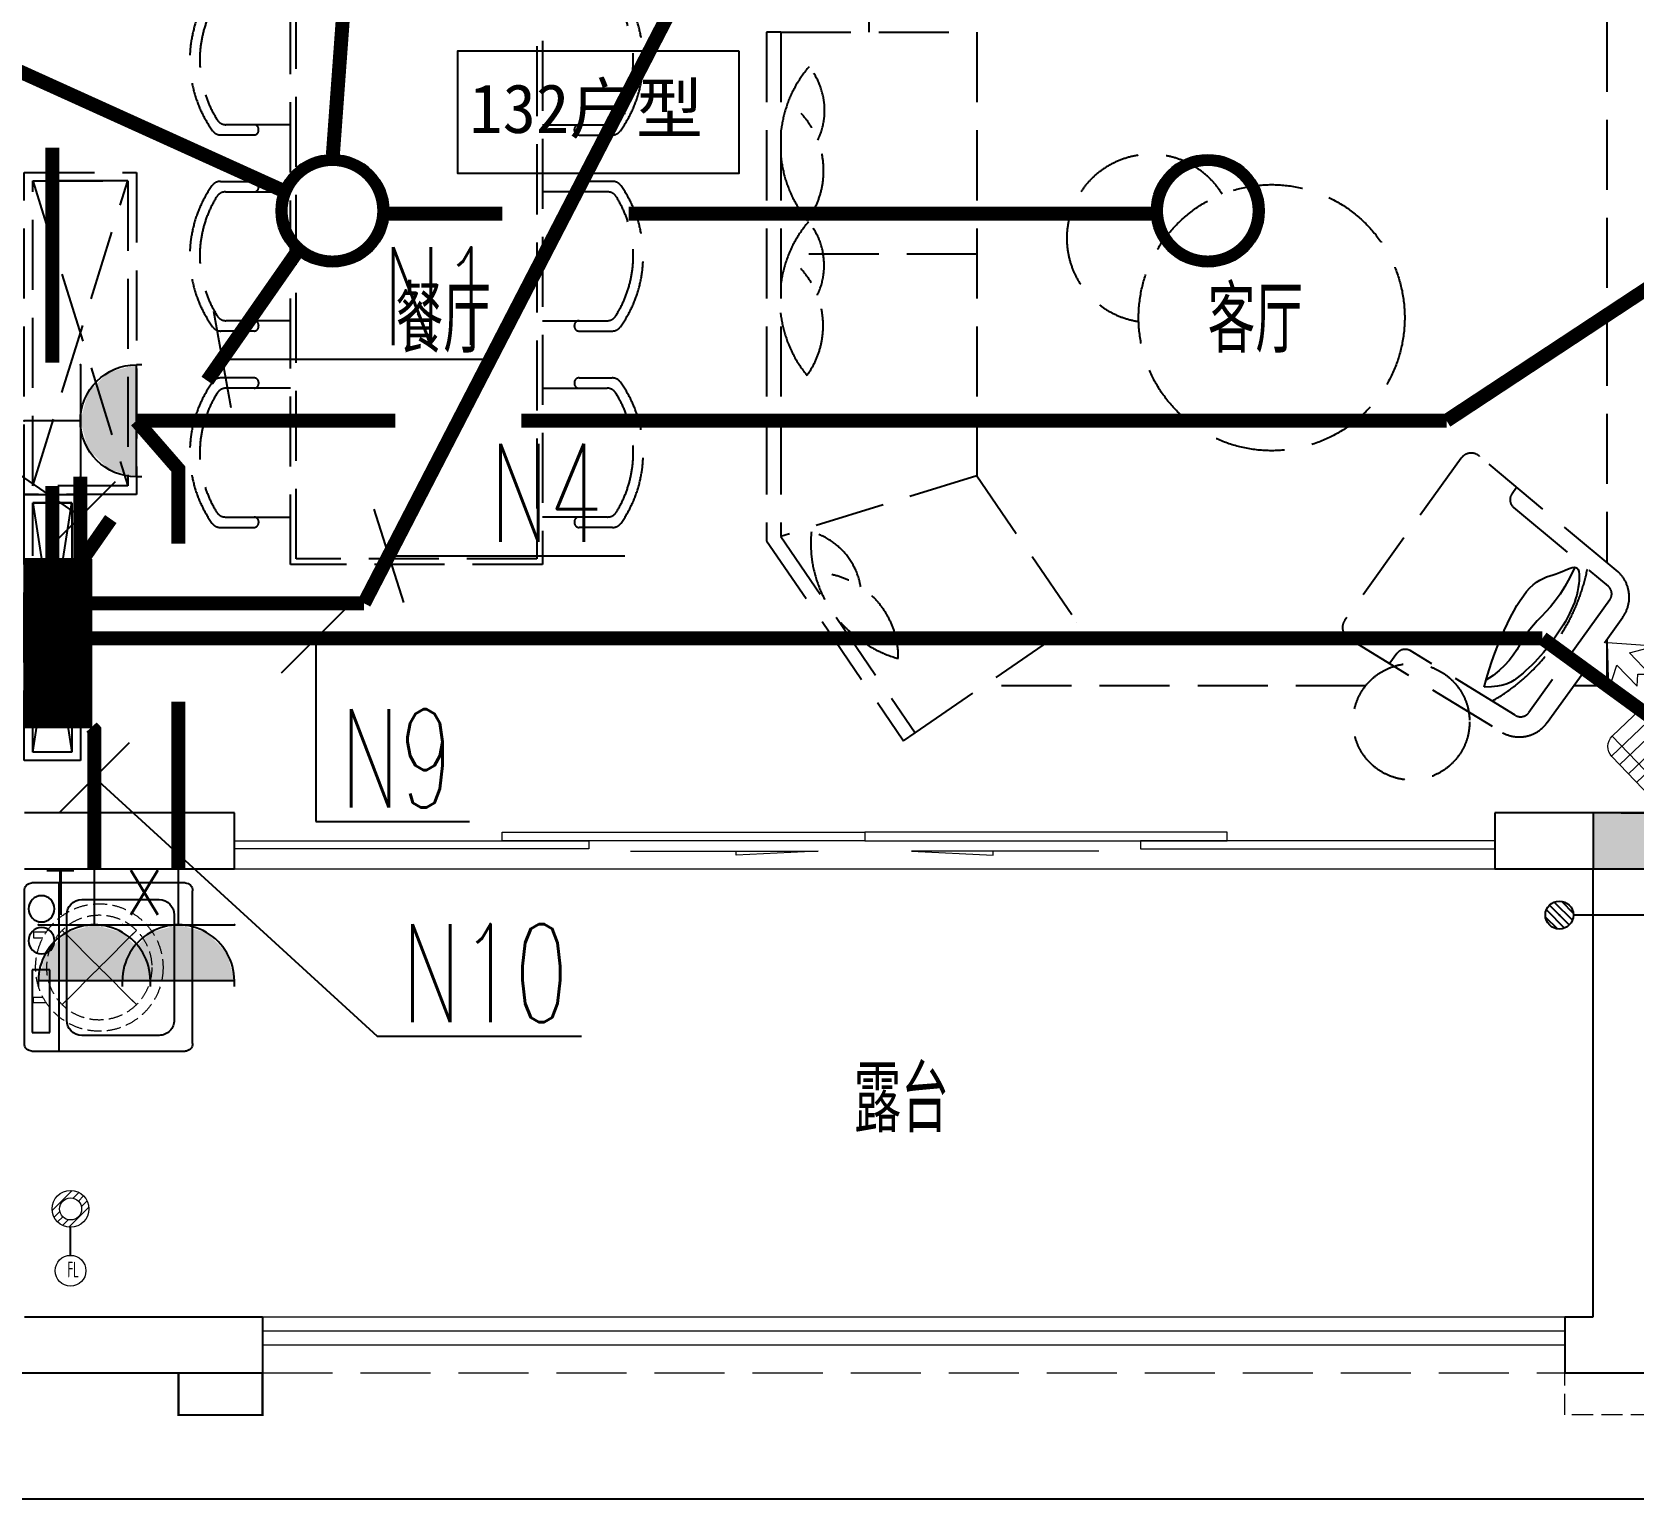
# Model space of a CAD drawing. Extents: x 3753737 to 4713801, y -857380 to 24339.
# Drawn here: x 4653276 to 4658995, y -797510 to -792271 of the extents above; entities that cross this region are included whole.
import ezdxf
from ezdxf.enums import TextEntityAlignment as Align

# ---------------------------------------------------------------- set-up
doc = ezdxf.new("R2010")
doc.units = 0
doc.header["$LTSCALE"] = 1000
doc.header["$MEASUREMENT"] = 0
for name, pattern in [('$1$DASH', [0.35, 0.25, -0.1]), ('A户型$0$DASH', [0.35, 0.25, -0.1]), ('DASH', [0.35, 0.25, -0.1])]:
    doc.linetypes.add(name, pattern=pattern)
doc.layers.get('0').update_dxf_attribs({"linetype": 'CONTINUOUS'})
for name, color, linetype in [('!!电气', 1, 'CONTINUOUS'), ('5fur', 175, 'CONTINUOUS'), ('COLU', 7, 'CONTINUOUS'), ('DIM-照明', 7, 'CONTINUOUS'), ('EQUIP-插座', 3, 'CONTINUOUS'), ('EQUIP-照明', 3, 'CONTINUOUS'), ('EQUIP-箱柜', 3, 'CONTINUOUS'), ('LVTRY', 252, 'CONTINUOUS'), ('S-砼墙填充', 251, 'CONTINUOUS'), ('VPIPE-凝结', 150, 'CONTINUOUS'), ('WALL', 252, 'CONTINUOUS'), ('WIRE-照明', 2, 'CONTINUOUS'), ('看线', 185, 'CONTINUOUS')]:
    doc.layers.add(name, color=color, linetype=linetype)
for name, color, linetype, lineweight in [('EQUIP_地漏', 7, 'CONTINUOUS', 18), ('PUB_TEXT', 7, 'CONTINUOUS', 20), ('VPIPE-废水', 31, 'TG_F', 18), ('WINDOW', 146, 'CONTINUOUS', 20), ('平面-栏杆', 56, 'CONTINUOUS', 15), ('平面-看线', 252, 'CONTINUOUS', 15), ('平面-空调预留孔', 252, 'CONTINUOUS', 15), ('粉刷', 251, 'CONTINUOUS', 9)]:
    doc.layers.add(name, color=color, linetype=linetype, lineweight=lineweight)
doc.styles.add('_TCH_LABEL', font='COMPLEX', dxfattribs={"bigfont": 'GBCBIG'})
doc.styles.add('_TEL_DIM', font='SIMPLEX', dxfattribs={"width": 0.8, "height": 3.5, "bigfont": 'HZTXT'})
doc.styles.get("Standard").update_dxf_attribs({"font": 'gbenor.shx', "bigfont": 'gbcbig.shx'})
doc.styles.add('TG_LINETYPE', font='SIMPLEX', dxfattribs={"width": 0.8, "height": 3, "bigfont": 'HZTXT'})
doc.styles.add('黑体', font='simhei.ttf')
doc.linetypes.add('TG_F', pattern='A,2,-0.3,["F",TG_LINETYPE,S=0.1,R=0,X=-0.23,Y=-0.15],0', length=2.3)

# ---------------------------------------------------------------- blocks, each defined once
blk = doc.blocks.new('$lvtry$00000171')
for p, q in [((-74.2, 10.6), (-10.6, 74.2)), ((-69.8, -27.4), (27.4, 69.8)), ((-53, -53), (53, 53)), ((-27.4, -69.8), (69.8, 27.4)), ((10.6, -74.2), (74.2, -10.6))]:
    blk.add_line(p, q)
blk.add_circle((0, 0), 75)
blk.add_point((0, 0))
blk = doc.blocks.new('RECTANG')
for p, q in [((1, 1), (0, 1)), ((0, 1), (0, 0)), ((1, 0), (1, 1)), ((0, 0), (1, 0))]:
    blk.add_line(p, q)
blk = doc.blocks.new('洗衣机')
at = {"layer": 'LVTRY'}
for p, q in [((3791567.4, 243472.1), (3791021, 243472.1)), ((3791116.5, 243472.1), (3791116.5, 242871.5)), ((3790993.7, 243444.5), (3790993.7, 242899.1)), ((3791199, 243412.7), (3791474.9, 243412.7)), ((3791594.6, 242899.1), (3791594.6, 243444.5)), ((3791145.1, 242982.5), (3791145.1, 243358)), ((3791528.8, 243358), (3791528.8, 242982.5)), ((3791474.9, 242927.8), (3791199, 242927.8)), ((3791021, 242871.5), (3791567.4, 242871.5))]:
    blk.add_line(p, q, dxfattribs=at)
at = {"layer": 'LVTRY', "extrusion": (0, 0, -1)}
for centre, major_axis, start_param, end_param in [((3791021, 243444.5), (0, 27.6), -1.570796, 0), ((3791567.4, 243444.5), (0, 27.6), 0, 1.570796), ((3791055.1, 243379.8), (0, 46.9), 3.141593, 9.424778), ((3791199, 243358), (0, 54.7), 4.712389, 6.283185), ((3791474.9, 243358), (0, 54.7), 0, 1.570796), ((3791055.1, 243265.7), (0, 46.9), 3.141593, 9.424778), ((3791199, 242982.5), (0, 54.7), 3.141593, 4.712389), ((3791474.9, 242982.5), (0, 54.7), 1.570796, 3.141593), ((3791021, 242899.1), (0, 27.6), 3.141593, 4.712389), ((3791567.4, 242899.1), (0, 27.6), 1.570796, 3.141593)]:
    blk.add_ellipse(centre, major_axis=major_axis, ratio=0.986385, start_param=start_param, end_param=end_param, dxfattribs=at)
at = {"layer": 'LVTRY', "xscale": 63.25620569481588, "yscale": 224.5369532744355, "zscale": 64.12934308941763, "rotation": 180}
blk.add_blockref('RECTANG', (3791085.2, 243162.4), dxfattribs=at)
blk = doc.blocks.new('$TwtSys$00000543')
at = {"color": 252}
for p, q in [((-93.6, -8.5), (8.5, 93.6)), ((12.5, 55), (41.7, 84.2)), ((-8.5, -93.6), (93.6, 8.5)), ((39.9, 39.9), (66.5, 66.5)), ((55, 12.5), (84.2, 41.7)), ((-84.2, -41.7), (-55, -12.5)), ((-66.5, -66.5), (-39.9, -39.9)), ((-41.7, -84.2), (-12.5, -55))]:
    blk.add_line(p, q, dxfattribs=at)
for radius in [94, 56.4]:
    blk.add_circle((0, 0), radius, dxfattribs=at)
blk = doc.blocks.new('dnfhfn')
at = {"color": 252, "linetype": '$1$DASH', "ltscale": 0.2}
for p, q in [((101.9, 462.7, 0), (121.9, 462.7, 0)), ((101.9, 417.2, 0), (101.9, 462.7, 0)), ((121.9, 462.7, 0), (121.9, 429, 0)), ((353.1, 462.7, 0), (333.1, 462.7, 0)), ((333.1, 462.7, 0), (333.1, 429, 0)), ((353.1, 417.2, 0), (353.1, 462.7, 0))]:
    blk.add_line(p, q, dxfattribs=at)
at = {"color": 252, "linetype": '$1$DASH', "ltscale": 0.2, "elevation": 0}
for points in [[(94.9, 360.1), (94.9, 360.1), (360.1, 94.9), (360.1, 94.9)], [(360.1, 360.1), (94.9, 94.9), (94.9, 94.9), (360.1, 360.1)]]:
    blk.add_lwpolyline(points, close=True, dxfattribs=at)
at = {"color": 252, "linetype": '$1$DASH', "ltscale": 0.2}
for radius in [227.5, 187.5]:
    blk.add_circle((227.5, 227.5, 0), radius, dxfattribs=at)
blk = doc.blocks.new('dasdasf1sa2f31as32f')
at = {"color": 8}
for p, q in [((-116, 585.6), (43.3, 640.5)), ((82.7, 476.6), (43.3, 640.5)), ((-22.8, 585.5), (-116, 585.6)), ((-22.8, 585.5), (-73.4, 493.2)), ((-269.8, 524.3), (-427.7, 236.5)), ((-269.8, 524.3), (113.7, 314)), ((32.4, 555.1), (-18.1, 462.9)), ((82.7, 476.6), (32.4, 555.1)), ((-473.5, 259.7), (-339.5, 504)), ((114.7, 208.4), (-359.1, 468.2)), ((134.6, 245.5), (-338.8, 505.1)), ((-31.3, 504.4), (-73.4, 493.2)), ((-18.1, 462.9), (-31.3, 504.4)), ((92.6, 168.8), (-380.9, 428.5)), ((72.3, 131.9), (-401.1, 391.6)), ((113.7, 314), (-44.2, 26.2)), ((0, 0), (-473.5, 259.7)), ((134, 244.4), (0, 0))]:
    blk.add_line(p, q, dxfattribs=at)
for centre, start, end in [((-294.5, 479.4), 61.2593, 151.2593), ((89, 269), 331.2593, 61.2593)]:
    blk.add_arc(centre, 51.3, start, end, dxfattribs=at)
blk = doc.blocks.new('dfgdfgsf')
at = {"layer": '5fur', "color": 252, "linetype": 'A户型$0$DASH'}
for p, q in [((2097241.4, -1252137), (2097241.4, -1254418.3)), ((2094607, -1252525), (2094607, -1252475)), ((2094241.6, -1252525), (2094241.6, -1254340.5)), ((2094291.6, -1252525), (2094241.6, -1252525)), ((2094291.6, -1252525), (2094991.6, -1252525)), ((2094291.6, -1252525), (2094291.6, -1254325)), ((2094991.6, -1252525), (2094991.6, -1254108.3)), ((2092541.6, -1252854.9), (2092311.4, -1252854.9)), ((2092428, -1252875.1), (2092428, -1252871.4)), ((2093441.6, -1252854.9), (2093671.8, -1252854.9)), ((2093555.1, -1252875.1), (2093555.1, -1252871.4)), ((2092411.5, -1252891.7), (2092293.4, -1252891.7)), ((2093571.7, -1252891.7), (2093689.8, -1252891.7)), ((2092291.5, -1253057.5), (2092411.5, -1253057.5)), ((2092309.4, -1253094.9), (2092541.6, -1253094.9)), ((2092428, -1253078.3), (2092428, -1253074.6)), ((2093673.7, -1253094.9), (2093441.6, -1253094.9)), ((2093555.1, -1253078.3), (2093555.1, -1253074.6)), ((2093691.6, -1253057.5), (2093571.7, -1253057.5)), ((2094991.6, -1253316.7), (2094291.6, -1253316.7)), ((2092541.6, -1253554.9), (2092311.4, -1253554.9)), ((2093441.6, -1253554.9), (2093671.8, -1253554.9)), ((2092411.5, -1253591.7), (2092293.4, -1253591.7)), ((2092428, -1253575.1), (2092428, -1253571.4)), ((2093555.1, -1253575.1), (2093555.1, -1253571.4)), ((2093571.7, -1253591.7), (2093689.8, -1253591.7)), ((2092411.5, -1253759), (2092293.4, -1253759)), ((2092428, -1253775.6), (2092428, -1253779.2)), ((2093555.1, -1253775.6), (2093555.1, -1253779.2)), ((2093571.7, -1253759), (2093689.8, -1253759)), ((2092541.6, -1253795.8), (2092311.4, -1253795.8)), ((2093441.6, -1253795.8), (2093671.8, -1253795.8)), ((2094991.6, -1254108.3), (2094291.6, -1254325)), ((2094991.6, -1254108.3), (2095349.4, -1254630.9)), ((2096918.3, -1254150.7, 0), (2096902.5, -1254172.8, 0)), ((2096907.4, -1254221.5, 0), (2097245.4, -1254502.3, 0)), ((2092291.5, -1254293.1), (2092411.5, -1254293.1)), ((2092309.4, -1254255.8), (2092541.6, -1254255.8)), ((2092428, -1254272.4), (2092428, -1254276)), ((2093673.7, -1254255.8), (2093441.6, -1254255.8)), ((2093555.1, -1254272.4), (2093555.1, -1254276)), ((2093691.6, -1254293.1), (2093571.7, -1254293.1)), ((2094241.6, -1254340.5), (2094730.6, -1255054.6)), ((2094291.6, -1254325), (2094771.8, -1255026.4)), ((2097251.5, -1254551.9, 0), (2096963.1, -1254953.7, 0)), ((2094771.8, -1255026.4), (2095349.4, -1254630.9)), ((2097241.4, -1254692.6), (2097241.4, -1254858.1)), ((2096491, -1254743.7, 0), (2096466.7, -1254777.6, 0)), ((2096914.1, -1254963.9, 0), (2096538.7, -1254732.8, 0)), ((2096380.3, -1254858.1), (2095017.6, -1254858.1)), ((2097241.4, -1254858.1), (2097122.6, -1254858.1)), ((2094730.6, -1255054.6), (2094771.8, -1255026.4))]:
    blk.add_line(p, q, dxfattribs=at)
at = {"layer": '5fur', "color": 252, "linetype": 'A户型$0$DASH', "extrusion": (-2.49736e-06, 1.79302e-06, 1)}
for p, q in [((2096720.7, -1254046.1, 0), (2096305.5, -1254624.6, 0)), ((2097281.3, -1254451.6, 0), (2096786.7, -1254039.3, 0)), ((2097001.7, -1254481.1, 0), (2097013.8, -1254474.9, 0)), ((2097013.8, -1254474.9, 0), (2097025.8, -1254469.9, 0)), ((2097025.8, -1254469.9, 0), (2097037.6, -1254465.6, 0)), ((2097037.6, -1254465.6, 0), (2097049.2, -1254461.8, 0)), ((2097049.2, -1254461.8, 0), (2097060.6, -1254458.1, 0)), ((2097060.6, -1254458.1, 0), (2097071.5, -1254454.2, 0)), ((2097071.5, -1254454.2, 0), (2097081.9, -1254450, 0)), ((2097081.9, -1254450, 0), (2097091.8, -1254445.7, 0)), ((2097108.9, -1254472.1, 0), (2097091.4, -1254504.2, 0)), ((2097091.8, -1254445.7, 0), (2097101, -1254441.7, 0)), ((2097101, -1254441.7, 0), (2097109.5, -1254438.2, 0)), ((2097126.4, -1254434.8, 0), (2097108.9, -1254472.1, 0)), ((2097109.5, -1254438.2, 0), (2097117.2, -1254435.8, 0)), ((2097117.2, -1254435.8, 0), (2097124, -1254434.8, 0)), ((2097124, -1254434.8, 0), (2097129.8, -1254435.5, 0)), ((2097129.8, -1254435.5, 0), (2097134.5, -1254438.3, 0)), ((2097134.5, -1254438.3, 0), (2097138.1, -1254443.4, 0)), ((2097138.1, -1254443.4, 0), (2097140.6, -1254450.7, 0)), ((2097140.6, -1254450.7, 0), (2097142.1, -1254459.8, 0)), ((2097142.1, -1254459.8, 0), (2097142.6, -1254470.4, 0)), ((2097142.6, -1254470.4, 0), (2097142.2, -1254482.1, 0)), ((2096942.9, -1254536.9, 0), (2096954.4, -1254521.9, 0)), ((2096954.4, -1254521.9, 0), (2096966, -1254508.9, 0)), ((2096966, -1254508.9, 0), (2096977.8, -1254497.8, 0)), ((2096977.8, -1254497.8, 0), (2096989.7, -1254488.6, 0)), ((2096989.7, -1254488.6, 0), (2097001.7, -1254481.1, 0)), ((2097073.9, -1254531.7, 0), (2097056.7, -1254555.5, 0)), ((2097091.4, -1254504.2, 0), (2097073.9, -1254531.7, 0)), ((2097133.3, -1254534.5, 0), (2097129.5, -1254547.7, 0)), ((2097136.5, -1254521.2, 0), (2097133.3, -1254534.5, 0)), ((2097139.1, -1254507.9, 0), (2097136.5, -1254521.2, 0)), ((2097141.1, -1254494.7, 0), (2097139.1, -1254507.9, 0)), ((2097142.2, -1254482.1, 0), (2097141.1, -1254494.7, 0)), ((2096897.5, -1254613.6, 0), (2096908.9, -1254592, 0)), ((2096908.9, -1254592, 0), (2096920.2, -1254571.9, 0)), ((2096920.2, -1254571.9, 0), (2096931.5, -1254553.5, 0)), ((2096931.5, -1254553.5, 0), (2096942.9, -1254536.9, 0)), ((2097039.8, -1254576.2, 0), (2097023.4, -1254594.5, 0)), ((2097056.7, -1254555.5, 0), (2097039.8, -1254576.2, 0)), ((2097114.2, -1254587.5, 0), (2097107.8, -1254600.9, 0)), ((2097119.9, -1254574.2, 0), (2097114.2, -1254587.5, 0)), ((2097125, -1254560.9, 0), (2097119.9, -1254574.2, 0)), ((2097129.5, -1254547.7, 0), (2097125, -1254560.9, 0)), ((2096874.7, -1254661.1, 0), (2096886.2, -1254636.6, 0)), ((2096886.2, -1254636.6, 0), (2096897.5, -1254613.6, 0)), ((2096978.6, -1254642.1, 0), (2096965.5, -1254657.9, 0)), ((2096992.7, -1254626.7, 0), (2096978.6, -1254642.1, 0)), ((2097007.7, -1254611.1, 0), (2096992.7, -1254626.7, 0)), ((2097023.4, -1254594.5, 0), (2097007.7, -1254611.1, 0)), ((2097028.1, -1254989.7, 0), (2097297.9, -1254613.9, 0)), ((2097084.8, -1254642.4, 0), (2097075.9, -1254656.7, 0)), ((2097093.1, -1254628.4, 0), (2097084.8, -1254642.4, 0)), ((2097100.8, -1254614.5, 0), (2097093.1, -1254628.4, 0)), ((2097107.8, -1254600.9, 0), (2097100.8, -1254614.5, 0)), ((2096320.2, -1254689.3, 0), (2096869.1, -1255026, 0)), ((2096852.1, -1254714, 0), (2096863.4, -1254687, 0)), ((2096863.4, -1254687, 0), (2096874.7, -1254661.1, 0)), ((2096942.1, -1254692.4, 0), (2096930.9, -1254710.8, 0)), ((2096953.5, -1254674.7, 0), (2096942.1, -1254692.4, 0)), ((2096965.5, -1254657.9, 0), (2096953.5, -1254674.7, 0)), ((2097046.6, -1254699.2, 0), (2097036.2, -1254713, 0)), ((2097056.7, -1254685.2, 0), (2097046.6, -1254699.2, 0)), ((2097066.5, -1254671, 0), (2097056.7, -1254685.2, 0)), ((2097075.9, -1254656.7, 0), (2097066.5, -1254671, 0)), ((2096830.7, -1254771.2, 0), (2096841.2, -1254742.1, 0)), ((2096841.2, -1254742.1, 0), (2096852.1, -1254714, 0)), ((2096906.5, -1254748.6, 0), (2096892.3, -1254767.6, 0)), ((2096919.2, -1254729.6, 0), (2096906.5, -1254748.6, 0)), ((2096930.9, -1254710.8, 0), (2096919.2, -1254729.6, 0)), ((2096994, -1254763, 0), (2096983.5, -1254774.1, 0)), ((2097004.6, -1254751.4, 0), (2096994, -1254763, 0)), ((2097015.1, -1254739.2, 0), (2097004.6, -1254751.4, 0)), ((2097025.7, -1254726.3, 0), (2097015.1, -1254739.2, 0)), ((2097036.2, -1254713, 0), (2097025.7, -1254726.3, 0)), ((2096835.3, -1254821.8, 0), (2096809.6, -1254838.1, 0)), ((2096811.4, -1254831.9, 0), (2096820.7, -1254801.2, 0)), ((2096820.7, -1254801.2, 0), (2096830.7, -1254771.2, 0)), ((2096857.2, -1254804.4, 0), (2096835.3, -1254821.8, 0)), ((2096876.1, -1254786.2, 0), (2096857.2, -1254804.4, 0)), ((2096892.3, -1254767.6, 0), (2096876.1, -1254786.2, 0)), ((2096931.6, -1254822.1, 0), (2096921.3, -1254830.5, 0)), ((2096941.9, -1254813.4, 0), (2096931.6, -1254822.1, 0)), ((2096952.2, -1254804.2, 0), (2096941.9, -1254813.4, 0)), ((2096962.6, -1254794.6, 0), (2096952.2, -1254804.2, 0)), ((2096973.1, -1254784.6, 0), (2096962.6, -1254794.6, 0)), ((2096983.5, -1254774.1, 0), (2096973.1, -1254784.6, 0)), ((2096802.8, -1254863.3, 0), (2096811.4, -1254831.9, 0)), ((2096828.7, -1254862.7, 0), (2096802.8, -1254863.3, 0)), ((2096850.7, -1254860.4, 0), (2096828.7, -1254862.7, 0)), ((2096869.2, -1254856.6, 0), (2096850.7, -1254860.4, 0)), ((2096885, -1254851.5, 0), (2096869.2, -1254856.6, 0)), ((2096898.6, -1254845.4, 0), (2096885, -1254851.5, 0)), ((2096910.5, -1254838.3, 0), (2096898.6, -1254845.4, 0)), ((2096921.3, -1254830.5, 0), (2096910.5, -1254838.3, 0))]:
    blk.add_line(p, q, dxfattribs=at)
at = {"layer": '5fur', "color": 252, "linetype": 'A户型$0$DASH'}
for points in [[(2092541.6, -1252205), (2093441.6, -1252205), (2093441.6, -1254425), (2092541.6, -1254425)], [(2092561.6, -1252225), (2093421.6, -1252225), (2093421.6, -1254405), (2092561.6, -1254405)], [(2091591.5, -1254175), (2091591.5, -1253025), (2091991.5, -1253025), (2091991.5, -1254175)], [(2091621.5, -1254145), (2091621.5, -1253055), (2091961.5, -1253055), (2091961.5, -1254145)], [(2091591.5, -1255125), (2091591.5, -1254175), (2091791.5, -1254175), (2091791.5, -1255125)], [(2091621.5, -1255095), (2091621.5, -1254205), (2091761.5, -1254205), (2091761.5, -1255095)]]:
    blk.add_lwpolyline(points, close=True, dxfattribs=at)
for points in [[(2091621.5, -1254145), (2091961.5, -1253055), (2091621.5, -1253055), (2091961.5, -1254145)], [(2091621.5, -1255095), (2091761.5, -1254205), (2091621.5, -1254205), (2091761.5, -1255095)]]:
    blk.add_lwpolyline(points, dxfattribs=at)
for centre, radius in [((2096044.4, -1253544), 475), ((2096543.1, -1254987.2), 207.8)]:
    blk.add_circle(centre, radius, dxfattribs=at)
for centre, radius, start, end in [((2092616.8, -1252623.3), 434.6, 144.8603, 215.5996), ((2092616.8, -1252623.3), 399, 148.0588, 212.5234), ((2093366.3, -1252623.3), 399, 327.4766, 31.9412), ((2093366.3, -1252623.3), 434.6, 324.4004, 35.1397), ((2094716.9, -1252925.5), 426.6, 139.4268, 219.4425), ((2094202.7, -1252803.7), 245.8, 334.4165, 39.3129), ((2094143.9, -1253019.4), 301.1, 323.9756, 42.7988), ((2092293.4, -1252854.9), 36.8, 215.5996, 270), ((2092311.4, -1252818.1), 36.8, 212.5234, 270), ((2092411.5, -1252871.4), 16.6, 0, 90), ((2092411.5, -1252875.1), 16.6, 270, 0), ((2093571.7, -1252871.4), 16.6, 90, 180), ((2093571.7, -1252875.1), 16.6, 180, 270), ((2093671.8, -1252818.1), 36.8, 270, 327.4766), ((2093689.8, -1252854.9), 36.8, 270, 324.4004), ((2095613, -1253260.7), 300, 31.7393, 261.6884), ((2092616.8, -1253323.3), 434.6, 144.8603, 215.5996), ((2092291.5, -1253094.3), 36.8, 90, 144.8603), ((2092309.4, -1253131.7), 36.8, 90, 148.0588), ((2092410.5, -1253075), 17.5, 1.2281, 87.034), ((2092411.5, -1253078.3), 16.6, 270, 0), ((2093572.6, -1253075), 17.5, 92.966, 178.7719), ((2093571.7, -1253078.3), 16.6, 180, 270), ((2093673.7, -1253131.7), 36.8, 31.9412, 90), ((2093691.6, -1253094.3), 36.8, 35.1397, 90), ((2093366.3, -1253323.3), 434.6, 324.4004, 35.1397), ((2092616.8, -1253323.3), 399, 148.0588, 212.5234), ((2093366.3, -1253323.3), 399, 327.4766, 31.9412), ((2094715.2, -1253478.9), 426.6, 139.4268, 219.4425), ((2094201, -1253357.1), 245.8, 334.4165, 39.3129), ((2094142.2, -1253572.9), 301.1, 323.9756, 42.7988), ((2092311.4, -1253518.1), 36.8, 212.5234, 270), ((2092411.5, -1253571.4), 16.6, 0, 90), ((2093571.7, -1253571.4), 16.6, 90, 180), ((2093671.8, -1253518.1), 36.8, 270, 327.4766), ((2092293.4, -1253554.9), 36.8, 215.5996, 270), ((2092411.5, -1253575.1), 16.6, 270, 0), ((2093571.7, -1253575.1), 16.6, 180, 270), ((2093689.8, -1253554.9), 36.8, 270, 324.4004), ((2092616.8, -1254027.4), 434.6, 144.4004, 215.1397), ((2092293.4, -1253795.8), 36.8, 90, 144.4004), ((2092411.5, -1253775.6), 16.6, 0, 90), ((2092411.5, -1253779.2), 16.6, 270, 0), ((2093571.7, -1253775.6), 16.6, 90, 180), ((2093571.7, -1253779.2), 16.6, 180, 270), ((2093689.8, -1253795.8), 36.8, 35.5996, 90), ((2093366.3, -1254027.4), 434.6, 324.8603, 35.5996), ((2092616.8, -1254027.4), 399, 147.4766, 211.9412), ((2092311.4, -1253832.6), 36.8, 90, 147.4766), ((2093671.8, -1253832.6), 36.8, 32.5234, 90), ((2093366.3, -1254027.4), 399, 328.0588, 32.5234), ((2096932.4, -1254194.3, 0), 36.9, 144.3322, 227.3503), ((2092309.4, -1254219), 36.8, 211.9412, 270), ((2093673.7, -1254219), 36.8, 270, 328.0588), ((2092291.5, -1254256.3), 36.8, 215.1397, 270), ((2092411.5, -1254272.4), 16.6, 0, 90), ((2092410.5, -1254275.7), 17.5, 272.966, 358.7719), ((2093571.7, -1254272.4), 16.6, 90, 180), ((2093572.6, -1254275.7), 17.5, 181.2281, 267.034), ((2093691.6, -1254256.3), 36.8, 270, 324.8603), ((2094825.8, -1254350.1), 426.6, 174.4353, 254.451), ((2094334.8, -1254545.3), 245.8, 9.4249, 74.3213), ((2094410.4, -1254755.8), 301.1, 358.984, 77.8072), ((2097221.5, -1254530.4, 0), 36.9, 324.3322, 49.619), ((2096521, -1254765.2, 0), 36.9, 61.3142, 144.3322), ((2096933.1, -1254932.2, 0), 36.9, 239.0451, 324.3322)]:
    blk.add_arc(centre, radius, start, end, dxfattribs=at)
at = {"layer": '5fur', "color": 252, "linetype": 'A户型$0$DASH', "extrusion": (-2.49736e-06, 1.79302e-06, 1)}
for centre, radius, start, end in [((2096756.7, -1254071.9, -7.5), 44.3, 47.3502, 144.3322), ((2096474.6, -1254297.9, -7.5), 711.6, 300.0362, 348.4968), ((2097197.9, -1254542.1, -7.5), 123.1, 324.3322, 47.3502), ((2096341.5, -1254650.4, -7.5), 44.3, 144.3322, 241.3141), ((2096928.1, -1254918, -7.5), 123.1, 241.3142, 324.3322)]:
    blk.add_arc(centre, radius, start, end, dxfattribs=at)
blk = doc.blocks.new('GDGDGRD')
at = {"layer": 'S-砼墙填充'}
h = blk.add_hatch(color=252, dxfattribs=at)
h.dxf.hatch_style = 1
h.paths.add_polyline_path([(442866.6, 288915.4), (442666.6, 288915.4), (442666.6, 288515.4), (442016.6, 288515.4), (442016.6, 288315.4), (442866.6, 288315.4)])
at = {"layer": 'COLU', "color": 252}
blk.add_lwpolyline([(442866.6, 288915.4), (442666.6, 288915.4), (442666.6, 288515.4), (442016.6, 288515.4), (442016.6, 288315.4), (442866.6, 288315.4)], close=True, dxfattribs=at)
blk = doc.blocks.new('$DorLib2D$00000138')
at = {"color": 0, "linetype": 'Continuous'}
for p, q in [((-0.2875, 0), (-0.2875, 0.1538)), ((-0.2875, 0.1538), (0, 0.1538)), ((0, 0.1538), (0, 0)), ((0.2875, 0.1538), (0, 0.1538)), ((0.2875, 0), (0.2875, 0.1538)), ((-0.5, -0.1399), (-0.5, 0)), ((-0.5, 0), (-0.2188, 0)), ((0, 0), (-0.2875, 0)), ((-0.2188, 0), (-0.2188, -0.1399)), ((0, 0), (0.2875, 0)), ((0.2188, 0), (0.2188, -0.1399)), ((0.5, 0), (0.2188, 0)), ((0.5, 0), (0.5, -0.1946)), ((0.5, -0.1399), (0.5, 0)), ((-0.2188, -0.1399), (-0.5, -0.1399)), ((0.2188, -0.1399), (0.5, -0.1399)), ((-0.1857, -0.186), (-0.037, -0.186)), ((-0.037, -0.186), (-0.1019, -0.2583)), ((-0.1019, -0.2583), (-0.1019, -0.186)), ((0.1857, -0.186), (0.037, -0.186)), ((0.037, -0.186), (0.1019, -0.2583)), ((0.1019, -0.2583), (0.1019, -0.186))]:
    blk.add_line(p, q, dxfattribs=at)
blk = doc.blocks.new('A$C100F5A36')
at = {"color": 252}
blk.add_lwpolyline([(30154.5, -14262.6), (29148.5, -14262.6), (29148.5, -14698.6), (30154.5, -14698.6)], close=True, dxfattribs=at)
at = {"color": 252, "const_width": 8}
blk.add_lwpolyline([(28452.5, -18982.4), (28452.5, -19132.4), (28152.5, -19132.4), (28152.5, -18982.4)], dxfattribs=at)
at = {"layer": 'VPIPE-凝结', "color": 252, "ltscale": 0.1}
blk.add_line((33472.5, -17347.4), (33132.5, -17347.4), dxfattribs=at)
blk.add_lwpolyline([(27767.4, -18562.4), (27767.4, -18462.4)], dxfattribs=at)
at = {"layer": 'VPIPE-废水', "color": 252}
blk.add_circle((27767.4, -18617.4), 55, dxfattribs=at)
at = {"layer": 'WALL', "color": 252}
for p, q in [((28352.5, -16982.4), (27602.5, -16982.4)), ((28352.5, -17182.4), (28352.5, -16982.4)), ((33302.5, -16982.4), (32852.5, -16982.4)), ((32852.5, -16982.4), (32852.5, -17182.4)), ((33302.5, -16982.4), (33852.5, -16982.4)), ((27602.5, -17182.4), (28352.5, -17182.4)), ((32852.5, -17182.4), (33202.5, -17182.4)), ((33202.5, -18782.4), (33202.5, -17182.4)), ((27602.5, -18782.4), (28252.4, -18782.4)), ((28252.5, -18782.4), (28452.5, -18782.4)), ((28452.5, -18782.4), (28452.5, -18982.4)), ((33102.5, -18782.4), (33202.5, -18782.4)), ((33102.5, -18782.4), (33102.5, -18982.4)), ((27502.5, -18982.4), (28152.5, -18982.4)), ((28152.5, -18982.4), (28152.5, -18982.4)), ((28152.5, -18982.4), (28352.5, -18982.4)), ((28352.5, -18982.4), (28352.5, -18982.4)), ((28352.5, -18982.4), (28452.5, -18982.4)), ((33102.5, -18982.4), (33302.5, -18982.4)), ((33302.5, -18982.4), (34252.5, -18982.4))]:
    blk.add_line(p, q, dxfattribs=at)
at = {"layer": 'WINDOW', "color": 252}
blk.add_line((28352.5, -17182.4), (32852.5, -17182.4), dxfattribs=at)
at = {"layer": '平面-栏杆', "color": 252}
for points in [[(28452.5, -18832.4), (33102.5, -18832.4)], [(28452.5, -18882.4), (33102.5, -18882.4)]]:
    blk.add_lwpolyline(points, dxfattribs=at)
at = {"layer": '平面-看线', "color": 252}
blk.add_lwpolyline([(28452.5, -18782.4), (33102.5, -18782.4)], dxfattribs=at)
at = {"layer": '平面-看线', "color": 252, "linetype": 'DASH'}
blk.add_lwpolyline([(28452.5, -18982.4), (33102.5, -18982.4)], dxfattribs=at)
at = {"layer": '平面-看线', "color": 252, "linetype": 'DASH', "ltscale": 0.3}
blk.add_lwpolyline([(34252.5, -18982.4), (34252.5, -19132.4), (33102.5, -19132.4), (33102.5, -18982.4)], dxfattribs=at)
at = {"layer": '看线', "color": 252}
blk.add_lwpolyline([(14202.5, -18232.4), (14202.5, -19432.4), (34552.5, -19432.4), (34552.5, -17932.4), (36802.5, -17932.4)], dxfattribs=at)
at = {"color": 252}
blk.add_blockref('GDGDGRD', (-408814.1, -305497.8), dxfattribs=at)
at = {"layer": 'EQUIP_地漏', "color": 252, "xscale": 0.7000000000000001, "yscale": 0.7000000000000001, "zscale": 0.7000000000000001}
blk.add_blockref('$TwtSys$00000543', (27767.4, -18396.6), dxfattribs=at)
at = {"layer": 'LVTRY', "color": 252, "xscale": 0.6666666667107825, "yscale": 0.6666666667107825, "rotation": 269.9999999939778}
blk.add_blockref('$lvtry$00000171', (33082.5, -17347.4), dxfattribs=at)
at = {"layer": 'WINDOW', "color": 252}
blk.add_blockref('dfgdfgsf', (-2063989.1, 1238329.8), dxfattribs=at)
at = {"layer": 'WINDOW', "color": 252, "xscale": 4500.011420609546, "yscale": 200, "zscale": 4500.011420609546, "rotation": 1.05571687412389e-09}
blk.add_blockref('$DorLib2D$00000138', (30602.5, -17082.4), dxfattribs=at)
at = {"layer": '平面-空调预留孔', "color": 252, "xscale": -1, "rotation": 15.00000000331026}
blk.add_blockref('dasdasf1sa2f31as32f', (33462.3, -16982.4), dxfattribs=at)
at = {"layer": '平面-空调预留孔', "color": 252, "rotation": 89.99999999999304}
blk.add_blockref('dnfhfn', (28097.6, -17762.1, 0), dxfattribs=at)
at = {"layer": '粉刷', "color": 252}
blk.add_blockref('洗衣机', (-3763391.3, -260704.8), dxfattribs=at)
at = {"color": 252, "style": '黑体'}
blk.add_text('132户型', height=175, dxfattribs=at).set_placement((29190.8, -14554.8))
at = {"layer": 'PUB_TEXT', "color": 252}
for s, p in [('餐厅', (28927.9, -15339.9)), ('客厅', (31826.9, -15339.9)), ('露台', (30563, -18123.1))]:
    blk.add_text(s, height=236.31, dxfattribs=at).set_placement(p)
at = {"layer": 'PUB_TEXT', "color": 252, "width": 0.6}
blk.add_text('FL', height=56, dxfattribs=at).set_placement((27756.4, -18641.2))
blk = doc.blocks.new('$equip$00001150')
at = {"const_width": 0.1}
blk.add_lwpolyline([(-0.45, 0, 1), (0.45, 0, 1)], format="xyb", close=True, dxfattribs=at)
blk.add_circle((0, 0), 0.5)
at = {"flags": 9}
blk.add_attdef('A', (0, 0), '', height=0.00002, dxfattribs=at)
blk = doc.blocks.new('*X7')
at = {"color": 0}
for p, q in [((-250, 32.8), (-82.8, 200)), ((-250, 68.2), (-118.2, 200)), ((-250, 103.6), (-153.6, 200)), ((-250, 138.9), (-188.9, 200)), ((-250, 174.3), (-224.3, 200)), ((-247.5, 0), (-47.5, 200)), ((-212.1, 0), (-12.1, 200)), ((-176.8, 0), (23.2, 200)), ((-141.4, 0), (58.6, 200)), ((-106.1, 0), (93.9, 200)), ((-70.7, 0), (129.3, 200)), ((-35.4, 0), (164.6, 200)), ((0, 0), (200, 200)), ((35.4, 0), (235.4, 200)), ((70.7, 0), (250, 179.3)), ((106.1, 0), (250, 143.9)), ((141.4, 0), (250, 108.6)), ((176.8, 0), (250, 73.2)), ((212.1, 0), (250, 37.9)), ((247.5, 0), (250, 2.5))]:
    blk.add_line(p, q, dxfattribs=at)
blk = doc.blocks.new('$equip$00001421')
for p, q in [((0.75, 0.6), (-0.75, 0.6)), ((-0.75, 0.6), (-0.75, 0)), ((0.75, 0), (0.75, 0.6)), ((-0.75, 0), (0.75, 0))]:
    blk.add_line(p, q)
at = {"const_width": 0.6}
blk.add_lwpolyline([(-0.75, 0.3), (0.75, 0.3)], dxfattribs=at)
for p in [(0, 0.6), (-0.75, 0.3), (0.75, 0.3), (0, 0)]:
    blk.add_point(p)
at = {"xscale": 0.00300000000061118, "yscale": 0.00300000000061118, "zscale": 0.00300000000061118}
blk.add_blockref('*X7', (0, 0), dxfattribs=at)
at = {"style": '_TCH_LABEL', "flags": 9}
blk.add_attdef('A', (0, 0), '', height=0.00002, dxfattribs=at)
blk = doc.blocks.new('$equip$00001237')
for p, q in [((-0.5, 1.05), (-0.5, 1)), ((0.5, 1.05), (0.5, 1)), ((-0.5, 1), (0.5, 1)), ((0.5, 0.5), (-0.5, 0.5)), ((0, 0.5), (0, 0))]:
    blk.add_line(p, q)
blk.add_arc((0, 1), 0.5, 180, 0)
for p in [(0, 1), (-0.5, 0.5), (0.5, 0.5), (0, 0)]:
    blk.add_point(p)
for points in [[(0.433, 0.75), (-0.433, 0.75), (0.5, 1), (-0.5, 1)], [(0.25, 0.567), (-0.25, 0.567), (0.433, 0.75), (-0.433, 0.75)], [(0, 0.5), (0, 0.5), (0.25, 0.567), (-0.25, 0.567)]]:
    blk.add_solid(points)
at = {"flags": 9}
blk.add_attdef('A', (0, 0), '', height=0.00002, dxfattribs=at)
blk = doc.blocks.new('$equip$00001764')
for p, q in [((-0.5, 1.05), (-0.5, 1)), ((0.5, 1.05), (0.5, 1)), ((-0.5, 1), (0.5, 1)), ((0.5, 0.5), (-0.5, 0.5)), ((0, 0.5), (0, 0))]:
    blk.add_line(p, q)
blk.add_arc((0, 1), 0.5, 180, 0)
for p in [(-0.5, 0.5), (0.5, 0.5), (0, 0)]:
    blk.add_point(p)
for points in [[(0.433, 0.75), (-0.433, 0.75), (0.5, 1), (-0.5, 1)], [(0.25, 0.567), (-0.25, 0.567), (0.433, 0.75), (-0.433, 0.75)], [(0, 0.5), (0, 0.5), (0.25, 0.567), (-0.25, 0.567)]]:
    blk.add_solid(points)
at = {"color": 7, "style": '_TEL_DIM'}
blk.add_attdef('$TEXT$', text='', height=0.4, dxfattribs=at).set_placement((0.303, 0.211), align=Align.MIDDLE_CENTER)
at = {"color": 7, "style": '_TEL_DIM', "flags": 1}
blk.add_attdef('A', text='', height=0.00002, dxfattribs=at).set_placement((0, 0), align=Align.MIDDLE_CENTER)

msp = doc.modelspace()

# ---------------------------------------------------------------- block references
at = {"layer": '!!电气'}
msp.add_blockref('A$C100F5A36', (4625646.2, -778077.2), dxfattribs=at)

# ---------------------------------------------------------------- next in the draw order: linework, layer by layer
at = {"layer": 'DIM-照明', "color": 2}
for p, q in [((4653924, -793267.8), (4653985.6, -793612.4)), ((4653572.4, -793877.7), (4653324.9, -794125.2)), ((4654496.1, -793974.9), (4654602.3, -794308.4)), ((4654412.8, -794312.7), (4654165.3, -794560.2)), ((4653622.3, -794809.7), (4653374.8, -795057.2))]:
    msp.add_line(p, q, dxfattribs=at)
for points in [[(4653448.6, -794001.4), (4652661.9, -793459.6)], [(4653954.8, -793440.1), (4654439.5, -793440.1)], [(4654439.5, -793440.1), (4654902.5, -793440.1)], [(4654549.2, -794141.6), (4654822.6, -794141.6)], [(4654822.6, -794141.6), (4655392.3, -794141.6)], [(4654289.1, -794436.4), (4654289.1, -795089.9)], [(4653498.6, -794933.4), (4654508, -795856.9)], [(4654289.1, -795089.9), (4654837.4, -795089.9)], [(4654508, -795856.9), (4655237.7, -795856.9)]]:
    msp.add_lwpolyline(points, dxfattribs=at)
at = {"layer": 'WIRE-照明', "color": 2, "linetype": 'Continuous', "const_width": 50}
for points in [[(4654350.1, -792709.6), (4654584, -789509)], [(4654461.4, -794311.5), (4656348.6, -790659.6)], [(4652473.4, -792068.5), (4654163.5, -792834)], [(4653348.6, -792684.5), (4653348.6, -793452.3)], [(4654548.3, -792919.9), (4654955.4, -792919.9)], [(4655405.6, -792919.9), (4657273.9, -792919.9)], [(4657273.9, -792919.9), (4657277.6, -792919.9)], [(4653901.6, -793516.5), (4654218.6, -793061.6)], [(4658325.7, -793659.6), (4659098.6, -793150.1)], [(4653648.6, -793659.6), (4654573.1, -793659.6)], [(4653798.6, -794098.3), (4653798.6, -793832.2), (4653648.6, -793659.6)], [(4655023.4, -793659.6), (4656965.4, -793659.6)], [(4656965.4, -793659.6), (4658325.7, -793659.6)], [(4653348.6, -793892.4), (4653348.6, -794153.4)], [(4653448.6, -793859.6), (4653448.6, -794153.4)], [(4653457.7, -794153.4), (4653557.3, -794010.5)], [(4653448.6, -794153.4), (4653448.6, -794154.5)], [(4653488.6, -794311.5), (4654461.4, -794311.5)], [(4653488.6, -794436.4), (4656603.5, -794436.4)], [(4656603.5, -794436.4), (4658668, -794436.4)], [(4658668, -794436.4), (4659098.6, -794750.1)], [(4653798.6, -795259.6), (4653798.6, -794662.6)], [(4653498.6, -795259.6), (4653498.6, -794764.4), (4653488.6, -794753.4)]]:
    msp.add_lwpolyline(points, dxfattribs=at)

# ---------------------------------------------------------------- next in the draw order: block references
at = {"layer": 'EQUIP-插座', "color": 2, "xscale": -400, "yscale": 400, "zscale": 400, "rotation": 270}
msp.add_blockref('$equip$00001237', (4653248.6, -793659.6), dxfattribs=at)
at = {"layer": 'EQUIP-插座'}
ref = msp.add_blockref('$equip$00001764', (4653498.6, -795259.6), dxfattribs=dict(at, xscale=400, yscale=400, zscale=400, rotation=179.9999999989256))
ref.add_attrib('$TEXT$', 'T', dxfattribs={"layer": '0', "color": 7, "height": 160, "style": '_TEL_DIM'}).set_placement((4653377.4, -795344), align=Align.MIDDLE_CENTER)
ref = msp.add_blockref('$equip$00001764', (4653798.6, -795259.6), dxfattribs=dict(at, xscale=400, yscale=400, zscale=400, rotation=179.9999999989256))
ref.add_attrib('$TEXT$', 'X', dxfattribs={"layer": '0', "color": 7, "height": 160, "style": '_TEL_DIM'}).set_placement((4653677.4, -795344), align=Align.MIDDLE_CENTER)
at = {"layer": 'EQUIP-照明', "color": 2, "xscale": 400, "yscale": 400, "zscale": 400}
for p in [(4654348.6, -792909.6), (4657473.6, -792909.6)]:
    msp.add_blockref('$equip$00001150', p, dxfattribs=at)
at = {"layer": 'EQUIP-箱柜', "color": 2, "xscale": 400, "yscale": 400, "zscale": 400, "rotation": 269.9999999997592}
msp.add_blockref('$equip$00001421', (4653248.6, -794453.4), dxfattribs=at)

# ---------------------------------------------------------------- next in the draw order: texts
at = {"layer": 'DIM-照明', "color": 7, "style": '_TEL_DIM', "width": 0.64}
for s, p in [('N1', (4654527, -793390.1)), ('N4', (4654910.1, -794091.6)), ('N9', (4654376.6, -795039.9)), ('N10', (4654595.5, -795806.9))]:
    msp.add_text(s, height=350, dxfattribs=at).set_placement(p)

doc.saveas('drawing.dxf')
